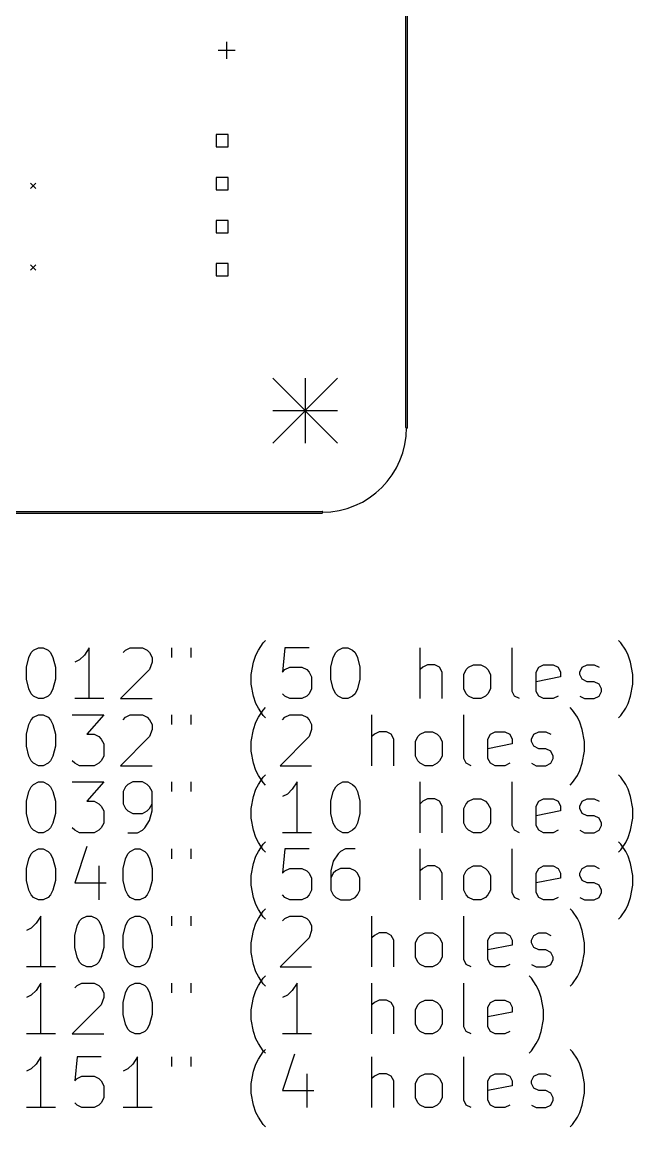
# Model space of a CAD drawing. Extents: x 6 to 78, y -141 to -10.
# Drawn here: x 42.3 to 78.4, y -141.3 to -76.1 of the extents above; entities that cross this region are included whole.
import ezdxf

# ---------------------------------------------------------------- set-up
doc = ezdxf.new("R2010")
doc.units = 0
doc.header["$MEASUREMENT"] = 0
doc.layers.add('BLACK', color=7, linetype='CONTINUOUS')

msp = doc.modelspace()

# ---------------------------------------------------------------- linework, layer by layer
at = {"layer": 'Black'}
for p, q in [((64.95, -100), (64.95, -15)), ((65.05, -100), (65.05, -15)), ((54.356, -77.224), (54.356, -78.224)), ((53.856, -77.724), (54.856, -77.724)), ((54.4612, -82.6988), (53.7428, -82.6988)), ((53.7428, -82.6988), (53.7428, -83.4172)), ((54.4612, -83.4172), (54.4612, -82.6988)), ((53.7428, -83.4172), (54.4612, -83.4172)), ((54.4612, -85.2388), (53.7428, -85.2388)), ((53.7428, -85.2388), (53.7428, -85.9572)), ((54.4612, -85.9572), (54.4612, -85.2388)), ((42.776, -85.575), (43.076, -85.875)), ((43.076, -85.575), (42.776, -85.875)), ((53.7428, -85.9572), (54.4612, -85.9572)), ((54.4612, -87.7788), (53.7428, -87.7788)), ((53.7428, -87.7788), (53.7428, -88.4972)), ((54.4612, -88.4972), (54.4612, -87.7788)), ((53.7428, -88.4972), (54.4612, -88.4972)), ((42.776, -90.401), (43.076, -90.701)), ((43.076, -90.401), (42.776, -90.701)), ((54.4612, -90.3188), (53.7428, -90.3188)), ((53.7428, -90.3188), (53.7428, -91.0372)), ((54.4612, -91.0372), (54.4612, -90.3188)), ((53.7428, -91.0372), (54.4612, -91.0372)), ((57.0823, -97.0823), (60.9177, -100.918)), ((60.9177, -97.0823), (57.0823, -100.918)), ((59, -97.0823), (59, -100.918)), ((57.0823, -99), (60.9177, -99)), ((15, -104.95), (60, -104.95)), ((15, -105.05), (60, -105.05)), ((56.2357, -113.15), (56.5214, -112.721)), ((56.5214, -112.721), (56.6643, -112.579)), ((77.6643, -112.721), (77.5214, -112.579)), ((77.95, -113.15), (77.6643, -112.721)), ((42.6643, -113.579), (42.8071, -113.293)), ((42.8071, -113.293), (42.95, -113.15)), ((42.95, -113.15), (43.2357, -113.007)), ((43.2357, -113.007), (43.5214, -113.007)), ((43.5214, -113.007), (43.8071, -113.15)), ((43.8071, -113.15), (43.95, -113.293)), ((43.95, -113.293), (44.0929, -113.579)), ((45.95, -113.436), (45.6643, -113.721)), ((46.2357, -113.007), (45.95, -113.436)), ((46.2357, -116.007), (46.2357, -113.007)), ((48.2357, -113.293), (48.3786, -113.15)), ((48.3786, -113.15), (48.6643, -113.007)), ((48.6643, -113.007), (49.3786, -113.007)), ((49.3786, -113.007), (49.6643, -113.15)), ((49.6643, -113.15), (49.8071, -113.293)), ((49.8071, -113.293), (49.95, -113.579)), ((51.0929, -113.007), (51.0929, -113.579)), ((52.2357, -113.007), (52.2357, -113.579)), ((55.95, -113.864), (56.0929, -113.436)), ((56.0929, -113.436), (56.2357, -113.15)), ((57.8071, -113.007), (57.6643, -114.436)), ((59.2357, -113.007), (57.8071, -113.007)), ((60.6643, -113.579), (60.8071, -113.293)), ((60.8071, -113.293), (60.95, -113.15)), ((60.95, -113.15), (61.2357, -113.007)), ((61.2357, -113.007), (61.5214, -113.007)), ((61.5214, -113.007), (61.8071, -113.15)), ((61.8071, -113.15), (61.95, -113.293)), ((61.95, -113.293), (62.0929, -113.579)), ((65.8071, -116.007), (65.8071, -113.007)), ((71.2357, -115.579), (71.2357, -113.007)), ((78.0929, -113.436), (77.95, -113.15)), ((78.2357, -113.864), (78.0929, -113.436)), ((42.5214, -114.15), (42.6643, -113.579)), ((42.5214, -114.864), (42.5214, -114.15)), ((44.0929, -113.579), (44.2357, -114.15)), ((44.2357, -114.15), (44.2357, -114.864)), ((45.6643, -113.721), (45.3786, -113.864)), ((49.95, -113.864), (49.8071, -114.293)), ((49.95, -113.579), (49.95, -113.864)), ((55.8071, -114.579), (55.95, -113.864)), ((57.8071, -114.293), (58.0929, -114.15)), ((58.0929, -114.15), (58.8071, -114.15)), ((58.8071, -114.15), (59.0929, -114.293)), ((60.5214, -114.15), (60.6643, -113.579)), ((60.5214, -114.864), (60.5214, -114.15)), ((62.0929, -113.579), (62.2357, -114.15)), ((62.2357, -114.15), (62.2357, -114.864)), ((65.95, -114.15), (65.8071, -114.293)), ((66.2357, -114.007), (65.95, -114.15)), ((66.6643, -114.007), (66.2357, -114.007)), ((66.95, -114.15), (66.6643, -114.007)), ((67.0929, -114.436), (66.95, -114.15)), ((68.5214, -114.293), (68.6643, -114.15)), ((68.6643, -114.15), (68.95, -114.007)), ((68.95, -114.007), (69.3786, -114.007)), ((69.3786, -114.007), (69.6643, -114.15)), ((69.6643, -114.15), (69.8071, -114.293)), ((72.6643, -114.436), (72.8071, -114.15)), ((72.8071, -114.15), (73.0929, -114.007)), ((73.0929, -114.007), (73.6643, -114.007)), ((73.6643, -114.007), (73.95, -114.15)), ((73.95, -114.15), (74.0929, -114.436)), ((75.2357, -114.436), (75.3786, -114.15)), ((75.3786, -114.15), (75.6643, -114.007)), ((75.6643, -114.007), (76.0929, -114.007)), ((76.0929, -114.007), (76.3786, -114.15)), ((78.3786, -114.579), (78.2357, -113.864)), ((49.8071, -114.293), (48.0929, -116.007)), ((55.8071, -115.15), (55.8071, -114.579)), ((57.6643, -114.436), (57.8071, -114.293)), ((59.0929, -114.293), (59.2357, -114.436)), ((59.2357, -114.436), (59.3786, -114.721)), ((59.3786, -114.721), (59.3786, -115.436)), ((67.0929, -116.007), (67.0929, -114.436)), ((68.3786, -114.579), (68.5214, -114.293)), ((68.3786, -115.436), (68.3786, -114.579)), ((69.8071, -114.293), (69.95, -114.579)), ((69.95, -114.579), (69.95, -115.436)), ((72.6643, -115.579), (72.6643, -114.436)), ((74.0929, -114.721), (72.6643, -115.007)), ((74.0929, -114.436), (74.0929, -114.721)), ((75.2357, -114.579), (75.2357, -114.436)), ((75.3786, -114.864), (75.2357, -114.579)), ((78.3786, -115.15), (78.3786, -114.579)), ((42.6643, -115.436), (42.5214, -114.864)), ((42.8071, -115.721), (42.6643, -115.436)), ((44.0929, -115.436), (43.95, -115.721)), ((44.2357, -114.864), (44.0929, -115.436)), ((55.95, -115.864), (55.8071, -115.15)), ((59.3786, -115.436), (59.2357, -115.721)), ((60.6643, -115.436), (60.5214, -114.864)), ((60.8071, -115.721), (60.6643, -115.436)), ((62.0929, -115.436), (61.95, -115.721)), ((62.2357, -114.864), (62.0929, -115.436)), ((68.5214, -115.721), (68.3786, -115.436)), ((69.95, -115.436), (69.8071, -115.721)), ((75.6643, -115.007), (75.3786, -114.864)), ((76.0929, -115.007), (75.6643, -115.007)), ((76.3786, -115.15), (76.0929, -115.007)), ((76.5214, -115.436), (76.3786, -115.15)), ((76.5214, -115.579), (76.5214, -115.436)), ((78.2357, -115.864), (78.3786, -115.15)), ((42.95, -115.864), (42.8071, -115.721)), ((43.2357, -116.007), (42.95, -115.864)), ((43.5214, -116.007), (43.2357, -116.007)), ((43.8071, -115.864), (43.5214, -116.007)), ((43.95, -115.721), (43.8071, -115.864)), ((47.0929, -116.007), (45.3786, -116.007)), ((48.0929, -116.007), (49.95, -116.007)), ((56.0929, -116.293), (55.95, -115.864)), ((57.8071, -115.864), (57.6643, -115.721)), ((58.0929, -116.007), (57.8071, -115.864)), ((58.8071, -116.007), (58.0929, -116.007)), ((59.0929, -115.864), (58.8071, -116.007)), ((59.2357, -115.721), (59.0929, -115.864)), ((60.95, -115.864), (60.8071, -115.721)), ((61.2357, -116.007), (60.95, -115.864)), ((61.5214, -116.007), (61.2357, -116.007)), ((61.8071, -115.864), (61.5214, -116.007)), ((61.95, -115.721), (61.8071, -115.864)), ((68.6643, -115.864), (68.5214, -115.721)), ((68.95, -116.007), (68.6643, -115.864)), ((69.3786, -116.007), (68.95, -116.007)), ((69.6643, -115.864), (69.3786, -116.007)), ((69.8071, -115.721), (69.6643, -115.864)), ((71.3786, -115.864), (71.2357, -115.579)), ((71.6643, -116.007), (71.3786, -115.864)), ((72.8071, -115.864), (72.6643, -115.579)), ((73.0929, -116.007), (72.8071, -115.864)), ((73.6643, -116.007), (73.0929, -116.007)), ((73.95, -115.864), (73.6643, -116.007)), ((75.2357, -115.864), (75.5214, -116.007)), ((75.5214, -116.007), (76.0929, -116.007)), ((76.0929, -116.007), (76.3786, -115.864)), ((76.3786, -115.864), (76.5214, -115.579)), ((78.0929, -116.293), (78.2357, -115.864)), ((56.2357, -116.579), (56.0929, -116.293)), ((56.5214, -117.007), (56.2357, -116.579)), ((56.2357, -117.11), (56.5214, -116.681)), ((56.5214, -116.681), (56.6643, -116.539)), ((74.8071, -116.681), (74.6643, -116.539)), ((75.0929, -117.11), (74.8071, -116.681)), ((77.6643, -117.007), (77.95, -116.579)), ((77.95, -116.579), (78.0929, -116.293)), ((42.6643, -117.539), (42.8071, -117.253)), ((42.8071, -117.253), (42.95, -117.11)), ((42.95, -117.11), (43.2357, -116.967)), ((43.2357, -116.967), (43.5214, -116.967)), ((43.5214, -116.967), (43.8071, -117.11)), ((43.8071, -117.11), (43.95, -117.253)), ((43.95, -117.253), (44.0929, -117.539)), ((45.2357, -116.967), (47.0929, -116.967)), ((47.0929, -116.967), (46.0929, -118.11)), ((48.2357, -117.253), (48.3786, -117.11)), ((48.3786, -117.11), (48.6643, -116.967)), ((48.6643, -116.967), (49.3786, -116.967)), ((49.3786, -116.967), (49.6643, -117.11)), ((49.6643, -117.11), (49.8071, -117.253)), ((49.8071, -117.253), (49.95, -117.539)), ((51.0929, -116.967), (51.0929, -117.539)), ((52.2357, -116.967), (52.2357, -117.539)), ((55.95, -117.824), (56.0929, -117.396)), ((56.0929, -117.396), (56.2357, -117.11)), ((56.6643, -117.15), (56.5214, -117.007)), ((57.6643, -117.253), (57.8071, -117.11)), ((57.8071, -117.11), (58.0929, -116.967)), ((58.0929, -116.967), (58.8071, -116.967)), ((58.8071, -116.967), (59.0929, -117.11)), ((59.0929, -117.11), (59.2357, -117.253)), ((59.2357, -117.253), (59.3786, -117.539)), ((62.95, -119.967), (62.95, -116.967)), ((68.3786, -119.539), (68.3786, -116.967)), ((75.2357, -117.396), (75.0929, -117.11)), ((75.3786, -117.824), (75.2357, -117.396)), ((77.5214, -117.15), (77.6643, -117.007)), ((42.5214, -118.11), (42.6643, -117.539)), ((44.0929, -117.539), (44.2357, -118.11)), ((49.95, -117.824), (49.8071, -118.253)), ((49.95, -117.539), (49.95, -117.824)), ((55.8071, -118.539), (55.95, -117.824)), ((59.3786, -117.824), (59.2357, -118.253)), ((59.3786, -117.539), (59.3786, -117.824)), ((63.3786, -117.967), (63.0929, -118.11)), ((63.8071, -117.967), (63.3786, -117.967)), ((64.0929, -118.11), (63.8071, -117.967)), ((65.8071, -118.11), (66.0929, -117.967)), ((66.0929, -117.967), (66.5214, -117.967)), ((66.5214, -117.967), (66.8071, -118.11)), ((69.95, -118.11), (70.2357, -117.967)), ((70.2357, -117.967), (70.8071, -117.967)), ((70.8071, -117.967), (71.0929, -118.11)), ((72.5214, -118.11), (72.8071, -117.967)), ((72.8071, -117.967), (73.2357, -117.967)), ((73.2357, -117.967), (73.5214, -118.11)), ((75.5214, -118.539), (75.3786, -117.824)), ((42.5214, -118.824), (42.5214, -118.11)), ((44.2357, -118.11), (44.2357, -118.824)), ((46.0929, -118.11), (46.5214, -118.11)), ((46.5214, -118.11), (46.8071, -118.253)), ((46.8071, -118.253), (46.95, -118.396)), ((46.95, -118.396), (47.0929, -118.681)), ((47.0929, -118.681), (47.0929, -119.396)), ((49.8071, -118.253), (48.0929, -119.967)), ((55.8071, -119.11), (55.8071, -118.539)), ((59.2357, -118.253), (57.5214, -119.967)), ((63.0929, -118.11), (62.95, -118.253)), ((64.2357, -118.396), (64.0929, -118.11)), ((64.2357, -119.967), (64.2357, -118.396)), ((65.5214, -118.539), (65.6643, -118.253)), ((65.5214, -119.396), (65.5214, -118.539)), ((65.6643, -118.253), (65.8071, -118.11)), ((66.8071, -118.11), (66.95, -118.253)), ((66.95, -118.253), (67.0929, -118.539)), ((67.0929, -118.539), (67.0929, -119.396)), ((69.8071, -118.396), (69.95, -118.11)), ((69.8071, -119.539), (69.8071, -118.396)), ((71.2357, -118.681), (69.8071, -118.967)), ((71.0929, -118.11), (71.2357, -118.396)), ((71.2357, -118.396), (71.2357, -118.681)), ((72.3786, -118.396), (72.5214, -118.11)), ((72.3786, -118.539), (72.3786, -118.396)), ((72.5214, -118.824), (72.3786, -118.539)), ((75.5214, -119.11), (75.5214, -118.539)), ((42.6643, -119.396), (42.5214, -118.824)), ((44.2357, -118.824), (44.0929, -119.396)), ((55.95, -119.824), (55.8071, -119.11)), ((72.8071, -118.967), (72.5214, -118.824)), ((73.2357, -118.967), (72.8071, -118.967)), ((73.5214, -119.11), (73.2357, -118.967)), ((73.6643, -119.396), (73.5214, -119.11)), ((75.3786, -119.824), (75.5214, -119.11)), ((42.8071, -119.681), (42.6643, -119.396)), ((42.95, -119.824), (42.8071, -119.681)), ((43.2357, -119.967), (42.95, -119.824)), ((43.5214, -119.967), (43.2357, -119.967)), ((43.8071, -119.824), (43.5214, -119.967)), ((43.95, -119.681), (43.8071, -119.824)), ((44.0929, -119.396), (43.95, -119.681)), ((45.3786, -119.824), (45.2357, -119.681)), ((45.6643, -119.967), (45.3786, -119.824)), ((46.5214, -119.967), (45.6643, -119.967)), ((46.8071, -119.824), (46.5214, -119.967)), ((46.95, -119.681), (46.8071, -119.824)), ((47.0929, -119.396), (46.95, -119.681)), ((48.0929, -119.967), (49.95, -119.967)), ((56.0929, -120.253), (55.95, -119.824)), ((57.5214, -119.967), (59.3786, -119.967)), ((65.6643, -119.681), (65.5214, -119.396)), ((65.8071, -119.824), (65.6643, -119.681)), ((66.0929, -119.967), (65.8071, -119.824)), ((66.5214, -119.967), (66.0929, -119.967)), ((66.8071, -119.824), (66.5214, -119.967)), ((66.95, -119.681), (66.8071, -119.824)), ((67.0929, -119.396), (66.95, -119.681)), ((68.5214, -119.824), (68.3786, -119.539)), ((68.8071, -119.967), (68.5214, -119.824)), ((69.95, -119.824), (69.8071, -119.539)), ((70.2357, -119.967), (69.95, -119.824)), ((70.8071, -119.967), (70.2357, -119.967)), ((71.0929, -119.824), (70.8071, -119.967)), ((72.3786, -119.824), (72.6643, -119.967)), ((72.6643, -119.967), (73.2357, -119.967)), ((73.2357, -119.967), (73.5214, -119.824)), ((73.5214, -119.824), (73.6643, -119.539)), ((73.6643, -119.539), (73.6643, -119.396)), ((75.2357, -120.253), (75.3786, -119.824)), ((56.2357, -120.539), (56.0929, -120.253)), ((56.5214, -120.967), (56.2357, -120.539)), ((56.2357, -121.07), (56.5214, -120.641)), ((56.5214, -120.641), (56.6643, -120.499)), ((74.8071, -120.967), (75.0929, -120.539)), ((75.0929, -120.539), (75.2357, -120.253)), ((77.6643, -120.641), (77.5214, -120.499)), ((77.95, -121.07), (77.6643, -120.641)), ((42.6643, -121.499), (42.8071, -121.213)), ((42.8071, -121.213), (42.95, -121.07)), ((42.95, -121.07), (43.2357, -120.927)), ((43.2357, -120.927), (43.5214, -120.927)), ((43.5214, -120.927), (43.8071, -121.07)), ((43.8071, -121.07), (43.95, -121.213)), ((43.95, -121.213), (44.0929, -121.499)), ((45.2357, -120.927), (47.0929, -120.927)), ((47.0929, -120.927), (46.0929, -122.07)), ((48.3786, -121.213), (48.2357, -121.499)), ((48.5214, -121.07), (48.3786, -121.213)), ((48.8071, -120.927), (48.5214, -121.07)), ((49.3786, -120.927), (48.8071, -120.927)), ((49.6643, -121.07), (49.3786, -120.927)), ((49.8071, -121.213), (49.6643, -121.07)), ((49.95, -121.499), (49.8071, -121.213)), ((51.0929, -120.927), (51.0929, -121.499)), ((52.2357, -120.927), (52.2357, -121.499)), ((56.0929, -121.356), (56.2357, -121.07)), ((56.6643, -121.11), (56.5214, -120.967)), ((58.5214, -120.927), (58.2357, -121.356)), ((58.5214, -123.927), (58.5214, -120.927)), ((60.6643, -121.499), (60.8071, -121.213)), ((60.8071, -121.213), (60.95, -121.07)), ((60.95, -121.07), (61.2357, -120.927)), ((61.2357, -120.927), (61.5214, -120.927)), ((61.5214, -120.927), (61.8071, -121.07)), ((61.8071, -121.07), (61.95, -121.213)), ((61.95, -121.213), (62.0929, -121.499)), ((65.8071, -123.927), (65.8071, -120.927)), ((71.2357, -123.499), (71.2357, -120.927)), ((74.6643, -121.11), (74.8071, -120.967)), ((78.0929, -121.356), (77.95, -121.07)), ((42.5214, -122.07), (42.6643, -121.499)), ((44.0929, -121.499), (44.2357, -122.07)), ((48.2357, -121.499), (48.2357, -122.213)), ((49.95, -122.641), (49.95, -121.499)), ((55.8071, -122.499), (55.95, -121.784)), ((55.95, -121.784), (56.0929, -121.356)), ((57.95, -121.641), (57.6643, -121.784)), ((58.2357, -121.356), (57.95, -121.641)), ((60.5214, -122.07), (60.6643, -121.499)), ((62.0929, -121.499), (62.2357, -122.07)), ((66.2357, -121.927), (65.95, -122.07)), ((66.6643, -121.927), (66.2357, -121.927)), ((66.95, -122.07), (66.6643, -121.927)), ((68.6643, -122.07), (68.95, -121.927)), ((68.95, -121.927), (69.3786, -121.927)), ((69.3786, -121.927), (69.6643, -122.07)), ((72.8071, -122.07), (73.0929, -121.927)), ((73.0929, -121.927), (73.6643, -121.927)), ((73.6643, -121.927), (73.95, -122.07)), ((75.3786, -122.07), (75.6643, -121.927)), ((75.6643, -121.927), (76.0929, -121.927)), ((76.0929, -121.927), (76.3786, -122.07)), ((78.2357, -121.784), (78.0929, -121.356)), ((78.3786, -122.499), (78.2357, -121.784)), ((42.5214, -122.784), (42.5214, -122.07)), ((44.2357, -122.07), (44.2357, -122.784)), ((46.0929, -122.07), (46.5214, -122.07)), ((46.5214, -122.07), (46.8071, -122.213)), ((46.8071, -122.213), (46.95, -122.356)), ((46.95, -122.356), (47.0929, -122.641)), ((47.0929, -122.641), (47.0929, -123.356)), ((48.2357, -122.213), (48.3786, -122.499)), ((48.3786, -122.499), (48.5214, -122.641)), ((48.5214, -122.641), (48.8071, -122.784)), ((49.3786, -122.784), (49.6643, -122.641)), ((49.6643, -122.641), (49.8071, -122.499)), ((49.8071, -122.499), (49.95, -122.213)), ((49.8071, -123.213), (49.95, -122.641)), ((55.8071, -123.07), (55.8071, -122.499)), ((60.5214, -122.784), (60.5214, -122.07)), ((62.2357, -122.07), (62.2357, -122.784)), ((65.95, -122.07), (65.8071, -122.213)), ((67.0929, -122.356), (66.95, -122.07)), ((67.0929, -123.927), (67.0929, -122.356)), ((68.3786, -122.499), (68.5214, -122.213)), ((68.3786, -123.356), (68.3786, -122.499)), ((68.5214, -122.213), (68.6643, -122.07)), ((69.6643, -122.07), (69.8071, -122.213)), ((69.8071, -122.213), (69.95, -122.499)), ((69.95, -122.499), (69.95, -123.356)), ((72.6643, -122.356), (72.8071, -122.07)), ((72.6643, -123.499), (72.6643, -122.356)), ((74.0929, -122.641), (72.6643, -122.927)), ((73.95, -122.07), (74.0929, -122.356)), ((74.0929, -122.356), (74.0929, -122.641)), ((75.2357, -122.356), (75.3786, -122.07)), ((75.2357, -122.499), (75.2357, -122.356)), ((75.3786, -122.784), (75.2357, -122.499)), ((78.3786, -123.07), (78.3786, -122.499)), ((42.6643, -123.356), (42.5214, -122.784)), ((44.2357, -122.784), (44.0929, -123.356)), ((48.8071, -122.784), (49.3786, -122.784)), ((49.5214, -123.641), (49.8071, -123.213)), ((55.95, -123.784), (55.8071, -123.07)), ((60.6643, -123.356), (60.5214, -122.784)), ((62.2357, -122.784), (62.0929, -123.356)), ((75.6643, -122.927), (75.3786, -122.784)), ((76.0929, -122.927), (75.6643, -122.927)), ((76.3786, -123.07), (76.0929, -122.927)), ((76.5214, -123.356), (76.3786, -123.07)), ((78.2357, -123.784), (78.3786, -123.07)), ((42.8071, -123.641), (42.6643, -123.356)), ((42.95, -123.784), (42.8071, -123.641)), ((43.2357, -123.927), (42.95, -123.784)), ((43.5214, -123.927), (43.2357, -123.927)), ((43.8071, -123.784), (43.5214, -123.927)), ((43.95, -123.641), (43.8071, -123.784)), ((44.0929, -123.356), (43.95, -123.641)), ((45.3786, -123.784), (45.2357, -123.641)), ((45.6643, -123.927), (45.3786, -123.784)), ((46.5214, -123.927), (45.6643, -123.927)), ((46.8071, -123.784), (46.5214, -123.927)), ((46.95, -123.641), (46.8071, -123.784)), ((47.0929, -123.356), (46.95, -123.641)), ((48.5214, -123.927), (49.0929, -123.927)), ((49.0929, -123.927), (49.3786, -123.784)), ((49.3786, -123.784), (49.5214, -123.641)), ((56.0929, -124.213), (55.95, -123.784)), ((59.3786, -123.927), (57.6643, -123.927)), ((60.8071, -123.641), (60.6643, -123.356)), ((60.95, -123.784), (60.8071, -123.641)), ((61.2357, -123.927), (60.95, -123.784)), ((61.5214, -123.927), (61.2357, -123.927)), ((61.8071, -123.784), (61.5214, -123.927)), ((61.95, -123.641), (61.8071, -123.784)), ((62.0929, -123.356), (61.95, -123.641)), ((68.5214, -123.641), (68.3786, -123.356)), ((68.6643, -123.784), (68.5214, -123.641)), ((68.95, -123.927), (68.6643, -123.784)), ((69.3786, -123.927), (68.95, -123.927)), ((69.6643, -123.784), (69.3786, -123.927)), ((69.8071, -123.641), (69.6643, -123.784)), ((69.95, -123.356), (69.8071, -123.641)), ((71.3786, -123.784), (71.2357, -123.499)), ((71.6643, -123.927), (71.3786, -123.784)), ((72.8071, -123.784), (72.6643, -123.499)), ((73.0929, -123.927), (72.8071, -123.784)), ((73.6643, -123.927), (73.0929, -123.927)), ((73.95, -123.784), (73.6643, -123.927)), ((75.2357, -123.784), (75.5214, -123.927)), ((75.5214, -123.927), (76.0929, -123.927)), ((76.0929, -123.927), (76.3786, -123.784)), ((76.3786, -123.784), (76.5214, -123.499)), ((76.5214, -123.499), (76.5214, -123.356)), ((78.0929, -124.213), (78.2357, -123.784)), ((56.2357, -124.499), (56.0929, -124.213)), ((56.5214, -124.927), (56.2357, -124.499)), ((56.2357, -125.03), (56.5214, -124.601)), ((56.5214, -124.601), (56.6643, -124.459)), ((77.6643, -124.601), (77.5214, -124.459)), ((77.6643, -124.927), (77.95, -124.499)), ((77.95, -125.03), (77.6643, -124.601)), ((77.95, -124.499), (78.0929, -124.213)), ((42.6643, -125.459), (42.8071, -125.173)), ((42.8071, -125.173), (42.95, -125.03)), ((42.95, -125.03), (43.2357, -124.887)), ((43.2357, -124.887), (43.5214, -124.887)), ((43.5214, -124.887), (43.8071, -125.03)), ((43.8071, -125.03), (43.95, -125.173)), ((43.95, -125.173), (44.0929, -125.459)), ((46.0929, -124.744), (45.3786, -126.887)), ((48.3786, -125.459), (48.5214, -125.173)), ((48.5214, -125.173), (48.6643, -125.03)), ((48.6643, -125.03), (48.95, -124.887)), ((48.95, -124.887), (49.2357, -124.887)), ((49.2357, -124.887), (49.5214, -125.03)), ((49.5214, -125.03), (49.6643, -125.173)), ((49.6643, -125.173), (49.8071, -125.459)), ((51.0929, -124.887), (51.0929, -125.459)), ((52.2357, -124.887), (52.2357, -125.459)), ((56.0929, -125.316), (56.2357, -125.03)), ((56.6643, -125.07), (56.5214, -124.927)), ((57.8071, -124.887), (57.6643, -126.316)), ((59.2357, -124.887), (57.8071, -124.887)), ((60.95, -125.173), (60.6643, -125.601)), ((61.0929, -125.03), (60.95, -125.173)), ((61.3786, -124.887), (61.0929, -125.03)), ((61.95, -124.887), (61.3786, -124.887)), ((65.8071, -127.887), (65.8071, -124.887)), ((71.2357, -127.459), (71.2357, -124.887)), ((77.5214, -125.07), (77.6643, -124.927)), ((78.0929, -125.316), (77.95, -125.03)), ((42.5214, -126.03), (42.6643, -125.459)), ((44.0929, -125.459), (44.2357, -126.03)), ((46.8071, -125.887), (46.8071, -127.887)), ((48.2357, -126.03), (48.3786, -125.459)), ((49.8071, -125.459), (49.95, -126.03)), ((55.8071, -126.459), (55.95, -125.744)), ((55.95, -125.744), (56.0929, -125.316)), ((60.6643, -125.601), (60.5214, -126.173)), ((66.2357, -125.887), (65.95, -126.03)), ((66.6643, -125.887), (66.2357, -125.887)), ((66.95, -126.03), (66.6643, -125.887)), ((68.6643, -126.03), (68.95, -125.887)), ((68.95, -125.887), (69.3786, -125.887)), ((69.3786, -125.887), (69.6643, -126.03)), ((72.8071, -126.03), (73.0929, -125.887)), ((73.0929, -125.887), (73.6643, -125.887)), ((73.6643, -125.887), (73.95, -126.03)), ((75.3786, -126.03), (75.6643, -125.887)), ((75.6643, -125.887), (76.0929, -125.887)), ((76.0929, -125.887), (76.3786, -126.03)), ((78.2357, -125.744), (78.0929, -125.316)), ((78.3786, -126.459), (78.2357, -125.744)), ((42.5214, -126.744), (42.5214, -126.03)), ((44.2357, -126.03), (44.2357, -126.744)), ((48.2357, -126.744), (48.2357, -126.03)), ((49.95, -126.03), (49.95, -126.744)), ((55.8071, -127.03), (55.8071, -126.459)), ((57.6643, -126.316), (57.8071, -126.173)), ((57.8071, -126.173), (58.0929, -126.03)), ((58.0929, -126.03), (58.8071, -126.03)), ((58.8071, -126.03), (59.0929, -126.173)), ((59.0929, -126.173), (59.2357, -126.316)), ((59.2357, -126.316), (59.3786, -126.601)), ((60.5214, -126.173), (60.5214, -127.316)), ((60.6643, -126.316), (60.5214, -126.601)), ((60.8071, -126.173), (60.6643, -126.316)), ((61.0929, -126.03), (60.8071, -126.173)), ((61.6643, -126.03), (61.0929, -126.03)), ((61.95, -126.173), (61.6643, -126.03)), ((62.0929, -126.316), (61.95, -126.173)), ((62.2357, -126.601), (62.0929, -126.316)), ((65.95, -126.03), (65.8071, -126.173)), ((67.0929, -126.316), (66.95, -126.03)), ((67.0929, -127.887), (67.0929, -126.316)), ((68.3786, -126.459), (68.5214, -126.173)), ((68.3786, -127.316), (68.3786, -126.459)), ((68.5214, -126.173), (68.6643, -126.03)), ((69.6643, -126.03), (69.8071, -126.173)), ((69.8071, -126.173), (69.95, -126.459)), ((69.95, -126.459), (69.95, -127.316)), ((72.6643, -126.316), (72.8071, -126.03)), ((72.6643, -127.459), (72.6643, -126.316)), ((73.95, -126.03), (74.0929, -126.316)), ((74.0929, -126.316), (74.0929, -126.601)), ((75.2357, -126.316), (75.3786, -126.03)), ((75.2357, -126.459), (75.2357, -126.316)), ((75.3786, -126.744), (75.2357, -126.459)), ((78.3786, -127.03), (78.3786, -126.459)), ((42.6643, -127.316), (42.5214, -126.744)), ((44.2357, -126.744), (44.0929, -127.316)), ((45.3786, -126.887), (47.2357, -126.887)), ((48.3786, -127.316), (48.2357, -126.744)), ((49.95, -126.744), (49.8071, -127.316)), ((55.95, -127.744), (55.8071, -127.03)), ((59.3786, -126.601), (59.3786, -127.316)), ((62.2357, -127.316), (62.2357, -126.601)), ((74.0929, -126.601), (72.6643, -126.887)), ((75.6643, -126.887), (75.3786, -126.744)), ((76.0929, -126.887), (75.6643, -126.887)), ((76.3786, -127.03), (76.0929, -126.887)), ((76.5214, -127.316), (76.3786, -127.03)), ((78.2357, -127.744), (78.3786, -127.03)), ((42.8071, -127.601), (42.6643, -127.316)), ((42.95, -127.744), (42.8071, -127.601)), ((43.2357, -127.887), (42.95, -127.744)), ((43.8071, -127.744), (43.5214, -127.887)), ((43.95, -127.601), (43.8071, -127.744)), ((44.0929, -127.316), (43.95, -127.601)), ((48.5214, -127.601), (48.3786, -127.316)), ((48.6643, -127.744), (48.5214, -127.601)), ((48.95, -127.887), (48.6643, -127.744)), ((49.5214, -127.744), (49.2357, -127.887)), ((49.6643, -127.601), (49.5214, -127.744)), ((49.8071, -127.316), (49.6643, -127.601)), ((56.0929, -128.173), (55.95, -127.744)), ((57.8071, -127.744), (57.6643, -127.601)), ((58.0929, -127.887), (57.8071, -127.744)), ((59.0929, -127.744), (58.8071, -127.887)), ((59.2357, -127.601), (59.0929, -127.744)), ((59.3786, -127.316), (59.2357, -127.601)), ((60.5214, -127.316), (60.6643, -127.601)), ((60.6643, -127.601), (60.8071, -127.744)), ((60.8071, -127.744), (61.0929, -127.887)), ((61.6643, -127.887), (61.95, -127.744)), ((61.95, -127.744), (62.0929, -127.601)), ((62.0929, -127.601), (62.2357, -127.316)), ((68.5214, -127.601), (68.3786, -127.316)), ((68.6643, -127.744), (68.5214, -127.601)), ((68.95, -127.887), (68.6643, -127.744)), ((69.6643, -127.744), (69.3786, -127.887)), ((69.8071, -127.601), (69.6643, -127.744)), ((69.95, -127.316), (69.8071, -127.601)), ((71.3786, -127.744), (71.2357, -127.459)), ((71.6643, -127.887), (71.3786, -127.744)), ((72.8071, -127.744), (72.6643, -127.459)), ((73.0929, -127.887), (72.8071, -127.744)), ((73.95, -127.744), (73.6643, -127.887)), ((75.2357, -127.744), (75.5214, -127.887)), ((76.0929, -127.887), (76.3786, -127.744)), ((76.3786, -127.744), (76.5214, -127.459)), ((76.5214, -127.459), (76.5214, -127.316)), ((78.0929, -128.173), (78.2357, -127.744)), ((43.5214, -127.887), (43.2357, -127.887)), ((49.2357, -127.887), (48.95, -127.887)), ((56.2357, -128.459), (56.0929, -128.173)), ((56.5214, -128.887), (56.2357, -128.459)), ((56.5214, -128.561), (56.6643, -128.419)), ((58.8071, -127.887), (58.0929, -127.887)), ((61.0929, -127.887), (61.6643, -127.887)), ((69.3786, -127.887), (68.95, -127.887)), ((73.6643, -127.887), (73.0929, -127.887)), ((74.8071, -128.561), (74.6643, -128.419)), ((75.5214, -127.887), (76.0929, -127.887)), ((77.6643, -128.887), (77.95, -128.459)), ((77.95, -128.459), (78.0929, -128.173)), ((43.3786, -128.847), (43.0929, -129.276)), ((43.3786, -131.847), (43.3786, -128.847)), ((45.5214, -129.419), (45.6643, -129.133)), ((45.6643, -129.133), (45.8071, -128.99)), ((45.8071, -128.99), (46.0929, -128.847)), ((46.0929, -128.847), (46.3786, -128.847)), ((46.3786, -128.847), (46.6643, -128.99)), ((46.6643, -128.99), (46.8071, -129.133)), ((46.8071, -129.133), (46.95, -129.419)), ((48.3786, -129.419), (48.5214, -129.133)), ((48.5214, -129.133), (48.6643, -128.99)), ((48.6643, -128.99), (48.95, -128.847)), ((48.95, -128.847), (49.2357, -128.847)), ((49.2357, -128.847), (49.5214, -128.99)), ((49.5214, -128.99), (49.6643, -129.133)), ((49.6643, -129.133), (49.8071, -129.419)), ((51.0929, -128.847), (51.0929, -129.419)), ((52.2357, -128.847), (52.2357, -129.419)), ((56.0929, -129.276), (56.2357, -128.99)), ((56.2357, -128.99), (56.5214, -128.561)), ((56.6643, -129.03), (56.5214, -128.887)), ((57.6643, -129.133), (57.8071, -128.99)), ((57.8071, -128.99), (58.0929, -128.847)), ((58.0929, -128.847), (58.8071, -128.847)), ((58.8071, -128.847), (59.0929, -128.99)), ((59.0929, -128.99), (59.2357, -129.133)), ((59.2357, -129.133), (59.3786, -129.419)), ((62.95, -131.847), (62.95, -128.847)), ((68.3786, -131.419), (68.3786, -128.847)), ((75.0929, -128.99), (74.8071, -128.561)), ((75.2357, -129.276), (75.0929, -128.99)), ((77.5214, -129.03), (77.6643, -128.887)), ((42.8071, -129.561), (42.5214, -129.704)), ((43.0929, -129.276), (42.8071, -129.561)), ((45.3786, -129.99), (45.5214, -129.419)), ((46.95, -129.419), (47.0929, -129.99)), ((48.2357, -129.99), (48.3786, -129.419)), ((49.8071, -129.419), (49.95, -129.99)), ((55.8071, -130.419), (55.95, -129.704)), ((55.95, -129.704), (56.0929, -129.276)), ((59.3786, -129.704), (59.2357, -130.133)), ((59.3786, -129.419), (59.3786, -129.704)), ((75.3786, -129.704), (75.2357, -129.276)), ((75.5214, -130.419), (75.3786, -129.704)), ((45.3786, -130.704), (45.3786, -129.99)), ((47.0929, -129.99), (47.0929, -130.704)), ((48.2357, -130.704), (48.2357, -129.99)), ((49.95, -129.99), (49.95, -130.704)), ((55.8071, -130.99), (55.8071, -130.419)), ((59.2357, -130.133), (57.5214, -131.847)), ((63.0929, -129.99), (62.95, -130.133)), ((63.3786, -129.847), (63.0929, -129.99)), ((63.8071, -129.847), (63.3786, -129.847)), ((64.0929, -129.99), (63.8071, -129.847)), ((64.2357, -130.276), (64.0929, -129.99)), ((64.2357, -131.847), (64.2357, -130.276)), ((65.5214, -130.419), (65.6643, -130.133)), ((65.5214, -131.276), (65.5214, -130.419)), ((65.6643, -130.133), (65.8071, -129.99)), ((65.8071, -129.99), (66.0929, -129.847)), ((66.0929, -129.847), (66.5214, -129.847)), ((66.5214, -129.847), (66.8071, -129.99)), ((66.8071, -129.99), (66.95, -130.133)), ((66.95, -130.133), (67.0929, -130.419)), ((67.0929, -130.419), (67.0929, -131.276)), ((69.8071, -130.276), (69.95, -129.99)), ((69.8071, -131.419), (69.8071, -130.276)), ((69.95, -129.99), (70.2357, -129.847)), ((70.2357, -129.847), (70.8071, -129.847)), ((70.8071, -129.847), (71.0929, -129.99)), ((71.0929, -129.99), (71.2357, -130.276)), ((71.2357, -130.276), (71.2357, -130.561)), ((72.3786, -130.276), (72.5214, -129.99)), ((72.3786, -130.419), (72.3786, -130.276)), ((72.5214, -130.704), (72.3786, -130.419)), ((72.5214, -129.99), (72.8071, -129.847)), ((72.8071, -129.847), (73.2357, -129.847)), ((73.2357, -129.847), (73.5214, -129.99)), ((75.5214, -130.99), (75.5214, -130.419)), ((45.5214, -131.276), (45.3786, -130.704)), ((47.0929, -130.704), (46.95, -131.276)), ((48.3786, -131.276), (48.2357, -130.704)), ((49.95, -130.704), (49.8071, -131.276)), ((55.95, -131.704), (55.8071, -130.99)), ((71.2357, -130.561), (69.8071, -130.847)), ((72.8071, -130.847), (72.5214, -130.704)), ((73.2357, -130.847), (72.8071, -130.847)), ((73.5214, -130.99), (73.2357, -130.847)), ((73.6643, -131.276), (73.5214, -130.99)), ((75.3786, -131.704), (75.5214, -130.99)), ((45.6643, -131.561), (45.5214, -131.276)), ((45.8071, -131.704), (45.6643, -131.561)), ((46.0929, -131.847), (45.8071, -131.704)), ((46.6643, -131.704), (46.3786, -131.847)), ((46.8071, -131.561), (46.6643, -131.704)), ((46.95, -131.276), (46.8071, -131.561)), ((48.5214, -131.561), (48.3786, -131.276)), ((48.6643, -131.704), (48.5214, -131.561)), ((48.95, -131.847), (48.6643, -131.704)), ((49.5214, -131.704), (49.2357, -131.847)), ((49.6643, -131.561), (49.5214, -131.704)), ((49.8071, -131.276), (49.6643, -131.561)), ((56.0929, -132.133), (55.95, -131.704)), ((65.6643, -131.561), (65.5214, -131.276)), ((65.8071, -131.704), (65.6643, -131.561)), ((66.0929, -131.847), (65.8071, -131.704)), ((66.8071, -131.704), (66.5214, -131.847)), ((66.95, -131.561), (66.8071, -131.704)), ((67.0929, -131.276), (66.95, -131.561)), ((68.5214, -131.704), (68.3786, -131.419)), ((68.8071, -131.847), (68.5214, -131.704)), ((69.95, -131.704), (69.8071, -131.419)), ((70.2357, -131.847), (69.95, -131.704)), ((71.0929, -131.704), (70.8071, -131.847)), ((72.3786, -131.704), (72.6643, -131.847)), ((73.2357, -131.847), (73.5214, -131.704)), ((73.5214, -131.704), (73.6643, -131.419)), ((73.6643, -131.419), (73.6643, -131.276)), ((75.2357, -132.133), (75.3786, -131.704)), ((44.2357, -131.847), (42.5214, -131.847)), ((46.3786, -131.847), (46.0929, -131.847)), ((49.2357, -131.847), (48.95, -131.847)), ((56.2357, -132.419), (56.0929, -132.133)), ((56.5214, -132.847), (56.2357, -132.419)), ((56.5214, -132.521), (56.6643, -132.379)), ((57.5214, -131.847), (59.3786, -131.847)), ((66.5214, -131.847), (66.0929, -131.847)), ((70.8071, -131.847), (70.2357, -131.847)), ((72.3786, -132.521), (72.2357, -132.379)), ((72.6643, -131.847), (73.2357, -131.847)), ((74.8071, -132.847), (75.0929, -132.419)), ((75.0929, -132.419), (75.2357, -132.133)), ((43.3786, -132.807), (43.0929, -133.236)), ((43.3786, -135.807), (43.3786, -132.807)), ((45.3786, -133.093), (45.5214, -132.95)), ((45.5214, -132.95), (45.8071, -132.807)), ((45.8071, -132.807), (46.5214, -132.807)), ((46.5214, -132.807), (46.8071, -132.95)), ((46.8071, -132.95), (46.95, -133.093)), ((48.5214, -133.093), (48.6643, -132.95)), ((48.6643, -132.95), (48.95, -132.807)), ((48.95, -132.807), (49.2357, -132.807)), ((49.2357, -132.807), (49.5214, -132.95)), ((49.5214, -132.95), (49.6643, -133.093)), ((51.0929, -132.807), (51.0929, -133.379)), ((52.2357, -132.807), (52.2357, -133.379)), ((56.0929, -133.236), (56.2357, -132.95)), ((56.2357, -132.95), (56.5214, -132.521)), ((56.6643, -132.99), (56.5214, -132.847)), ((58.5214, -132.807), (58.2357, -133.236)), ((58.5214, -135.807), (58.5214, -132.807)), ((62.95, -135.807), (62.95, -132.807)), ((68.3786, -135.379), (68.3786, -132.807)), ((72.6643, -132.95), (72.3786, -132.521)), ((72.8071, -133.236), (72.6643, -132.95)), ((74.6643, -132.99), (74.8071, -132.847)), ((42.8071, -133.521), (42.5214, -133.664)), ((43.0929, -133.236), (42.8071, -133.521)), ((46.95, -133.093), (47.0929, -133.379)), ((47.0929, -133.664), (46.95, -134.093)), ((47.0929, -133.379), (47.0929, -133.664)), ((48.2357, -133.95), (48.3786, -133.379)), ((48.3786, -133.379), (48.5214, -133.093)), ((49.6643, -133.093), (49.8071, -133.379)), ((49.8071, -133.379), (49.95, -133.95)), ((55.8071, -134.379), (55.95, -133.664)), ((55.95, -133.664), (56.0929, -133.236)), ((57.95, -133.521), (57.6643, -133.664)), ((58.2357, -133.236), (57.95, -133.521)), ((72.95, -133.664), (72.8071, -133.236)), ((73.0929, -134.379), (72.95, -133.664)), ((46.95, -134.093), (45.2357, -135.807)), ((48.2357, -134.664), (48.2357, -133.95)), ((49.95, -133.95), (49.95, -134.664)), ((55.8071, -134.95), (55.8071, -134.379)), ((63.0929, -133.95), (62.95, -134.093)), ((63.3786, -133.807), (63.0929, -133.95)), ((63.8071, -133.807), (63.3786, -133.807)), ((64.0929, -133.95), (63.8071, -133.807)), ((64.2357, -134.236), (64.0929, -133.95)), ((64.2357, -135.807), (64.2357, -134.236)), ((65.5214, -134.379), (65.6643, -134.093)), ((65.5214, -135.236), (65.5214, -134.379)), ((65.6643, -134.093), (65.8071, -133.95)), ((65.8071, -133.95), (66.0929, -133.807)), ((66.0929, -133.807), (66.5214, -133.807)), ((66.5214, -133.807), (66.8071, -133.95)), ((66.8071, -133.95), (66.95, -134.093)), ((66.95, -134.093), (67.0929, -134.379)), ((67.0929, -134.379), (67.0929, -135.236)), ((69.8071, -134.236), (69.95, -133.95)), ((69.8071, -135.379), (69.8071, -134.236)), ((69.95, -133.95), (70.2357, -133.807)), ((70.2357, -133.807), (70.8071, -133.807)), ((70.8071, -133.807), (71.0929, -133.95)), ((71.0929, -133.95), (71.2357, -134.236)), ((71.2357, -134.236), (71.2357, -134.521)), ((73.0929, -134.95), (73.0929, -134.379)), ((48.3786, -135.236), (48.2357, -134.664)), ((49.95, -134.664), (49.8071, -135.236)), ((55.95, -135.664), (55.8071, -134.95)), ((71.2357, -134.521), (69.8071, -134.807)), ((72.95, -135.664), (73.0929, -134.95)), ((48.5214, -135.521), (48.3786, -135.236)), ((48.6643, -135.664), (48.5214, -135.521)), ((48.95, -135.807), (48.6643, -135.664)), ((49.5214, -135.664), (49.2357, -135.807)), ((49.6643, -135.521), (49.5214, -135.664)), ((49.8071, -135.236), (49.6643, -135.521)), ((56.0929, -136.093), (55.95, -135.664)), ((65.6643, -135.521), (65.5214, -135.236)), ((65.8071, -135.664), (65.6643, -135.521)), ((66.0929, -135.807), (65.8071, -135.664)), ((66.8071, -135.664), (66.5214, -135.807)), ((66.95, -135.521), (66.8071, -135.664)), ((67.0929, -135.236), (66.95, -135.521)), ((68.5214, -135.664), (68.3786, -135.379)), ((68.8071, -135.807), (68.5214, -135.664)), ((69.95, -135.664), (69.8071, -135.379)), ((70.2357, -135.807), (69.95, -135.664)), ((71.0929, -135.664), (70.8071, -135.807)), ((72.8071, -136.093), (72.95, -135.664)), ((44.2357, -135.807), (42.5214, -135.807)), ((45.2357, -135.807), (47.0929, -135.807)), ((49.2357, -135.807), (48.95, -135.807)), ((56.2357, -136.379), (56.0929, -136.093)), ((59.3786, -135.807), (57.6643, -135.807)), ((66.5214, -135.807), (66.0929, -135.807)), ((70.8071, -135.807), (70.2357, -135.807)), ((72.6643, -136.379), (72.8071, -136.093)), ((56.5214, -136.807), (56.2357, -136.379)), ((56.2357, -137.298), (56.5214, -136.869)), ((56.5214, -136.869), (56.6643, -136.727)), ((56.6643, -136.95), (56.5214, -136.807)), ((72.2357, -136.95), (72.3786, -136.807)), ((72.3786, -136.807), (72.6643, -136.379)), ((74.8071, -136.869), (74.6643, -136.727)), ((75.0929, -137.298), (74.8071, -136.869)), ((43.0929, -137.584), (42.8071, -137.869)), ((43.3786, -137.155), (43.0929, -137.584)), ((43.3786, -140.155), (43.3786, -137.155)), ((45.5214, -137.155), (45.3786, -138.584)), ((46.95, -137.155), (45.5214, -137.155)), ((48.8071, -137.584), (48.5214, -137.869)), ((49.0929, -137.155), (48.8071, -137.584)), ((49.0929, -140.155), (49.0929, -137.155)), ((51.0929, -137.155), (51.0929, -137.727)), ((52.2357, -137.155), (52.2357, -137.727)), ((55.95, -138.012), (56.0929, -137.584)), ((56.0929, -137.584), (56.2357, -137.298)), ((58.3786, -137.012), (57.6643, -139.155)), ((62.95, -140.155), (62.95, -137.155)), ((68.3786, -139.727), (68.3786, -137.155)), ((75.2357, -137.584), (75.0929, -137.298)), ((75.3786, -138.012), (75.2357, -137.584)), ((42.8071, -137.869), (42.5214, -138.012)), ((45.5214, -138.441), (45.8071, -138.298)), ((45.8071, -138.298), (46.5214, -138.298)), ((46.5214, -138.298), (46.8071, -138.441)), ((48.5214, -137.869), (48.2357, -138.012)), ((55.8071, -138.727), (55.95, -138.012)), ((59.0929, -138.155), (59.0929, -140.155)), ((63.0929, -138.298), (62.95, -138.441)), ((63.3786, -138.155), (63.0929, -138.298)), ((63.8071, -138.155), (63.3786, -138.155)), ((64.0929, -138.298), (63.8071, -138.155)), ((64.2357, -138.584), (64.0929, -138.298)), ((65.6643, -138.441), (65.8071, -138.298)), ((65.8071, -138.298), (66.0929, -138.155)), ((66.0929, -138.155), (66.5214, -138.155)), ((66.5214, -138.155), (66.8071, -138.298)), ((66.8071, -138.298), (66.95, -138.441)), ((69.8071, -138.584), (69.95, -138.298)), ((69.95, -138.298), (70.2357, -138.155)), ((70.2357, -138.155), (70.8071, -138.155)), ((70.8071, -138.155), (71.0929, -138.298)), ((71.0929, -138.298), (71.2357, -138.584)), ((72.3786, -138.584), (72.5214, -138.298)), ((72.5214, -138.298), (72.8071, -138.155)), ((72.8071, -138.155), (73.2357, -138.155)), ((73.2357, -138.155), (73.5214, -138.298)), ((75.5214, -138.727), (75.3786, -138.012)), ((45.3786, -138.584), (45.5214, -138.441)), ((46.8071, -138.441), (46.95, -138.584)), ((46.95, -138.584), (47.0929, -138.869)), ((47.0929, -138.869), (47.0929, -139.584)), ((55.8071, -139.298), (55.8071, -138.727)), ((64.2357, -140.155), (64.2357, -138.584)), ((65.5214, -138.727), (65.6643, -138.441)), ((65.5214, -139.584), (65.5214, -138.727)), ((66.95, -138.441), (67.0929, -138.727)), ((67.0929, -138.727), (67.0929, -139.584)), ((69.8071, -139.727), (69.8071, -138.584)), ((71.2357, -138.869), (69.8071, -139.155)), ((71.2357, -138.584), (71.2357, -138.869)), ((72.3786, -138.727), (72.3786, -138.584)), ((72.5214, -139.012), (72.3786, -138.727)), ((75.5214, -139.298), (75.5214, -138.727)), ((47.0929, -139.584), (46.95, -139.869)), ((55.95, -140.012), (55.8071, -139.298)), ((57.6643, -139.155), (59.5214, -139.155)), ((65.6643, -139.869), (65.5214, -139.584)), ((67.0929, -139.584), (66.95, -139.869)), ((72.8071, -139.155), (72.5214, -139.012)), ((73.2357, -139.155), (72.8071, -139.155)), ((73.5214, -139.298), (73.2357, -139.155)), ((73.6643, -139.584), (73.5214, -139.298)), ((73.6643, -139.727), (73.6643, -139.584)), ((75.3786, -140.012), (75.5214, -139.298)), ((44.2357, -140.155), (42.5214, -140.155)), ((45.5214, -140.012), (45.3786, -139.869)), ((45.8071, -140.155), (45.5214, -140.012)), ((46.5214, -140.155), (45.8071, -140.155)), ((46.8071, -140.012), (46.5214, -140.155)), ((46.95, -139.869), (46.8071, -140.012)), ((49.95, -140.155), (48.2357, -140.155)), ((56.0929, -140.441), (55.95, -140.012)), ((65.8071, -140.012), (65.6643, -139.869)), ((66.0929, -140.155), (65.8071, -140.012)), ((66.5214, -140.155), (66.0929, -140.155)), ((66.8071, -140.012), (66.5214, -140.155)), ((66.95, -139.869), (66.8071, -140.012)), ((68.5214, -140.012), (68.3786, -139.727)), ((68.8071, -140.155), (68.5214, -140.012)), ((69.95, -140.012), (69.8071, -139.727)), ((70.2357, -140.155), (69.95, -140.012)), ((70.8071, -140.155), (70.2357, -140.155)), ((71.0929, -140.012), (70.8071, -140.155)), ((72.3786, -140.012), (72.6643, -140.155)), ((72.6643, -140.155), (73.2357, -140.155)), ((73.2357, -140.155), (73.5214, -140.012)), ((73.5214, -140.012), (73.6643, -139.727)), ((75.2357, -140.441), (75.3786, -140.012)), ((56.2357, -140.727), (56.0929, -140.441)), ((56.5214, -141.155), (56.2357, -140.727)), ((74.8071, -141.155), (75.0929, -140.727)), ((75.0929, -140.727), (75.2357, -140.441)), ((56.6643, -141.298), (56.5214, -141.155)), ((74.6643, -141.298), (74.8071, -141.155))]:
    msp.add_line(p, q, dxfattribs=at)
for centre, radius, start, end in [((60, -100), 5, -90, 0), ((65, -100), 0.05, 180, 360), ((60, -105), 0.05, 270, 450)]:
    msp.add_arc(centre, radius, start, end, dxfattribs=at)

doc.saveas('drawing.dxf')
